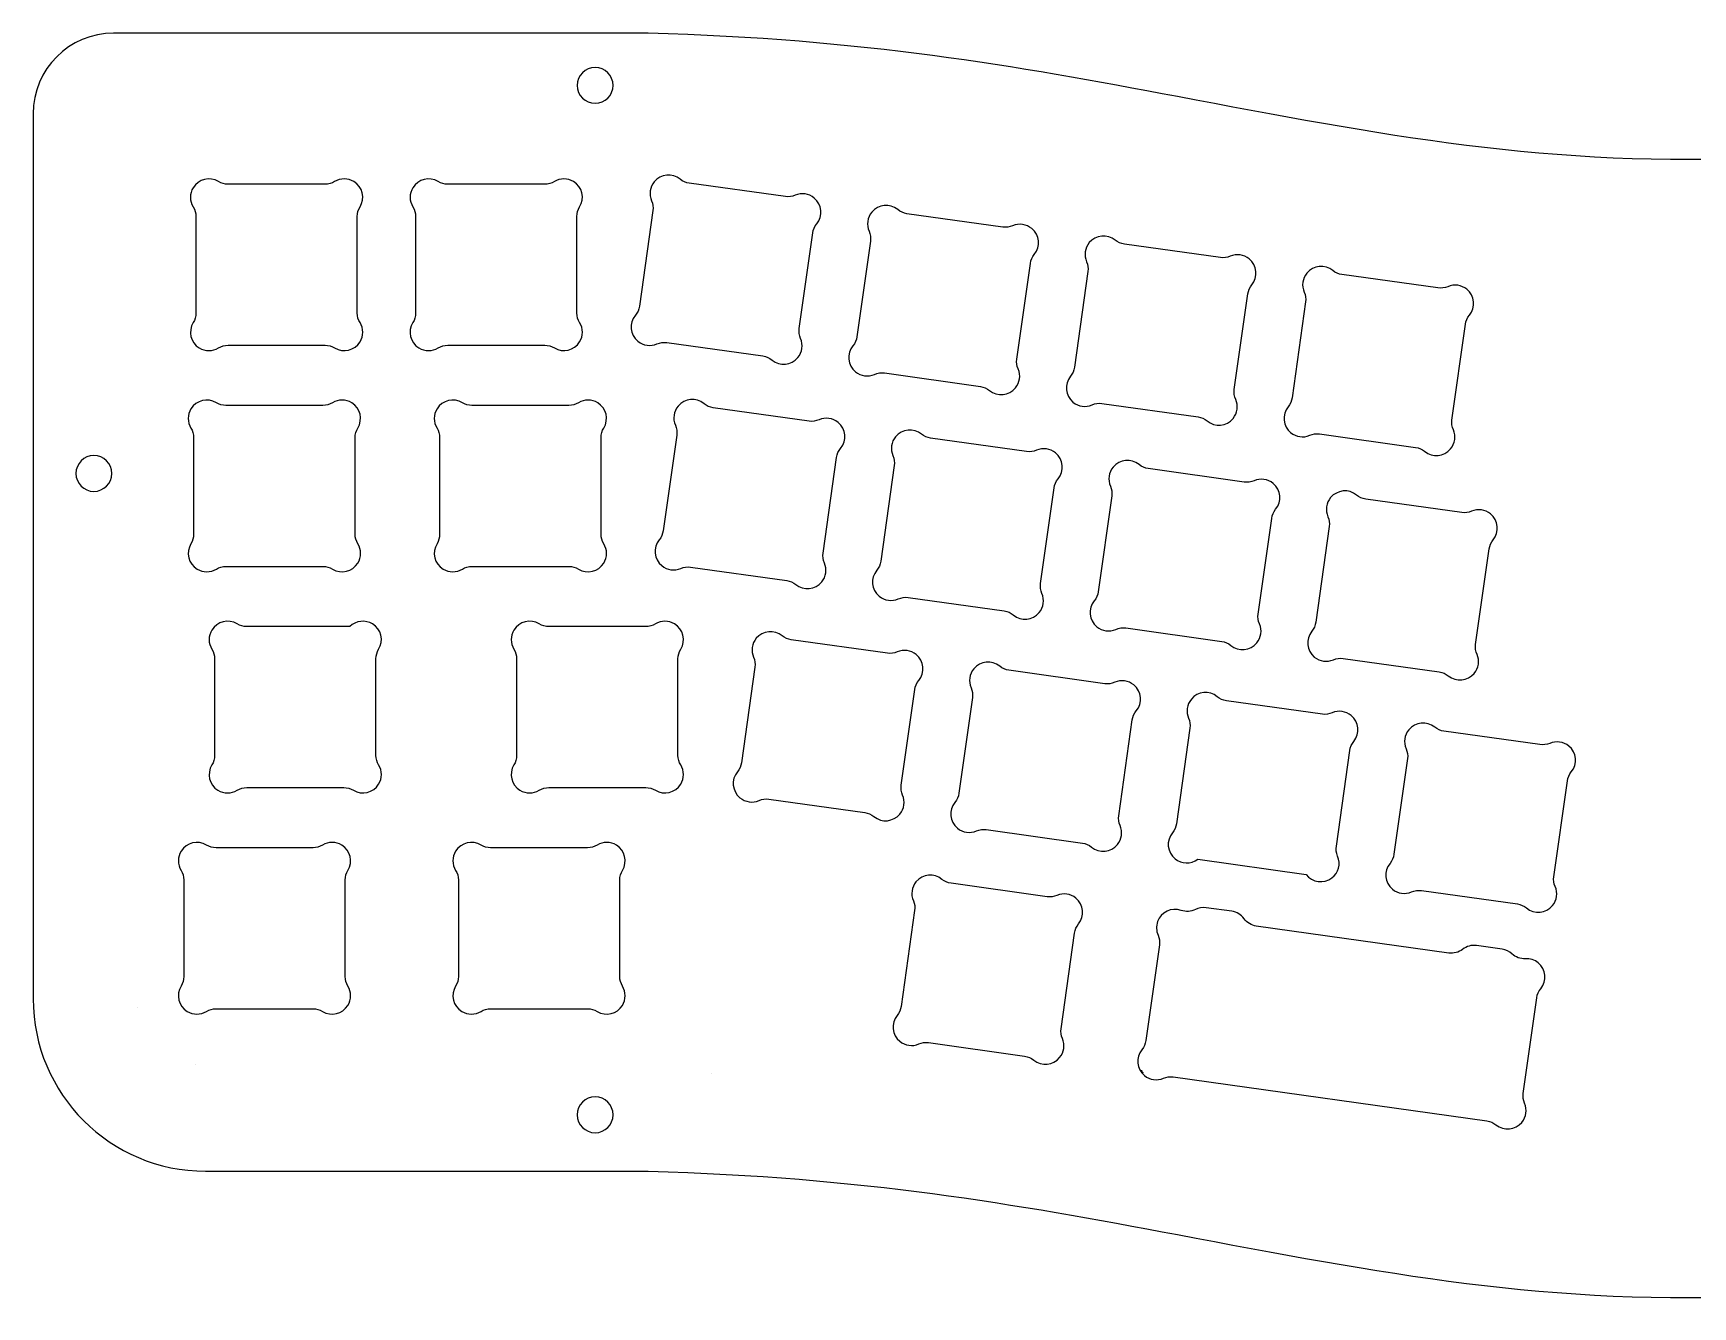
# Model space of a CAD drawing. Header units: millimetres. Extents: x 0 to 294, y -111 to 0.
# Drawn here: x 0 to 144.4, y -110.8 to 0 of the extents above; entities that cross this region are included whole.
import ezdxf

# ---------------------------------------------------------------- set-up
doc = ezdxf.new("R2010")
doc.units = ezdxf.units.MM
doc.header["$MEASUREMENT"] = 0
doc.layers.add('plate 294.5', color=7, linetype='Continuous')

# ---------------------------------------------------------------- blocks, each defined once
blk = doc.blocks.new('block 12')
at = {"layer": 'plate 294.5', "color": 177, "lineweight": 25, "true_color": 0x302683}
blk.add_open_spline([(82.94, -69.28), (82.65, -69.24), (82.36, -69.28), (82.09, -69.4), (81.53, -69.64), (80.89, -69.55), (80.43, -69.16), (79.74, -68.6), (79.64, -67.59), (80.21, -66.91), (80.39, -66.69), (80.52, -66.41), (80.56, -66.12), (80.56, -66.12), (81.73, -57.8), (81.73, -57.8), (81.77, -57.51), (81.73, -57.21), (81.61, -56.94), (81.37, -56.39), (81.46, -55.75), (81.85, -55.29), (82.41, -54.61), (83.42, -54.51), (84.11, -55.07), (84.33, -55.26), (84.61, -55.38), (84.9, -55.42), (84.9, -55.42), (93.25, -56.59), (93.25, -56.59), (93.55, -56.63), (93.84, -56.59), (94.11, -56.47), (94.66, -56.23), (95.3, -56.32), (95.77, -56.7), (96.45, -57.27), (96.55, -58.27), (95.99, -58.96), (95.8, -59.18), (95.68, -59.45), (95.64, -59.74), (95.64, -59.74), (94.47, -68.07), (94.47, -68.07), (94.43, -68.36), (94.47, -68.66), (94.58, -68.93), (94.82, -69.48), (94.73, -70.12), (94.35, -70.58), (93.79, -71.26), (92.78, -71.36), (92.09, -70.8), (91.86, -70.61), (91.59, -70.49), (91.3, -70.45), (91.3, -70.45), (82.94, -69.28), (82.94, -69.28)], degree=3, knots=[0, 0, 0, 0, 1, 1, 1, 2, 2, 2, 3, 3, 3, 4, 4, 4, 5, 5, 5, 6, 6, 6, 7, 7, 7, 8, 8, 8, 9, 9, 9, 10, 10, 10, 11, 11, 11, 12, 12, 12, 13, 13, 13, 14, 14, 14, 15, 15, 15, 16, 16, 16, 17, 17, 17, 18, 18, 18, 19, 19, 19, 20, 20, 20, 20], dxfattribs=at)
blk = doc.blocks.new('block 14')
at = {"layer": 'plate 294.5', "color": 177, "lineweight": 25, "true_color": 0x302683}
blk.add_open_spline([(38.18, -32.38), (38.18, -32.38), (46.62, -32.38), (46.62, -32.38), (46.91, -32.38), (47.2, -32.3), (47.45, -32.15), (47.96, -31.84), (48.61, -31.84), (49.12, -32.15), (49.88, -32.61), (50.12, -33.6), (49.65, -34.35), (49.5, -34.6), (49.42, -34.89), (49.42, -35.18), (49.42, -35.18), (49.42, -43.59), (49.42, -43.59), (49.42, -43.88), (49.5, -44.17), (49.65, -44.42), (49.97, -44.93), (49.97, -45.58), (49.65, -46.09), (49.19, -46.84), (48.2, -47.08), (47.45, -46.62), (47.2, -46.47), (46.91, -46.38), (46.62, -46.38), (46.62, -46.38), (38.18, -46.38), (38.18, -46.38), (37.88, -46.38), (37.6, -46.47), (37.35, -46.62), (36.83, -46.93), (36.19, -46.93), (35.67, -46.62), (34.91, -46.16), (34.68, -45.17), (35.14, -44.42), (35.29, -44.17), (35.37, -43.88), (35.37, -43.59), (35.37, -43.59), (35.37, -35.18), (35.37, -35.18), (35.37, -34.89), (35.29, -34.6), (35.14, -34.35), (34.82, -33.84), (34.82, -33.19), (35.14, -32.68), (35.6, -31.93), (36.59, -31.69), (37.35, -32.15), (37.6, -32.3), (37.88, -32.38), (38.18, -32.38)], degree=3, knots=[0, 0, 0, 0, 1, 1, 1, 2, 2, 2, 3, 3, 3, 4, 4, 4, 5, 5, 5, 6, 6, 6, 7, 7, 7, 8, 8, 8, 9, 9, 9, 10, 10, 10, 11, 11, 11, 12, 12, 12, 13, 13, 13, 14, 14, 14, 15, 15, 15, 16, 16, 16, 17, 17, 17, 18, 18, 18, 19, 19, 19, 20, 20, 20, 20], dxfattribs=at)
blk = doc.blocks.new('block 15')
at = {"layer": 'plate 294.5', "color": 177, "lineweight": 25, "true_color": 0x302683}
blk.add_open_spline([(13.11, -82.07), (13.11, -82.07), (13.11, -73.66), (13.11, -73.66), (13.11, -73.37), (13.02, -73.08), (12.87, -72.83), (12.56, -72.32), (12.56, -71.67), (12.87, -71.16), (13.33, -70.41), (14.32, -70.17), (15.08, -70.63), (15.33, -70.78), (15.62, -70.86), (15.91, -70.86), (15.91, -70.86), (24.35, -70.86), (24.35, -70.86), (24.64, -70.86), (24.93, -70.78), (25.18, -70.63), (25.69, -70.32), (26.34, -70.32), (26.86, -70.63), (27.61, -71.09), (27.85, -72.08), (27.39, -72.83), (27.23, -73.08), (27.15, -73.37), (27.15, -73.66), (27.15, -73.66), (27.15, -82.07), (27.15, -82.07), (27.15, -82.36), (27.23, -82.65), (27.39, -82.9), (27.7, -83.41), (27.7, -84.06), (27.39, -84.57), (26.92, -85.32), (25.93, -85.56), (25.18, -85.1), (24.93, -84.94), (24.64, -84.86), (24.35, -84.86), (24.35, -84.86), (15.91, -84.86), (15.91, -84.86), (15.62, -84.86), (15.33, -84.94), (15.08, -85.1), (14.56, -85.41), (13.92, -85.41), (13.4, -85.1), (12.65, -84.64), (12.41, -83.65), (12.87, -82.9), (13.02, -82.65), (13.11, -82.36), (13.11, -82.07)], degree=3, knots=[0, 0, 0, 0, 1, 1, 1, 2, 2, 2, 3, 3, 3, 4, 4, 4, 5, 5, 5, 6, 6, 6, 7, 7, 7, 8, 8, 8, 9, 9, 9, 10, 10, 10, 11, 11, 11, 12, 12, 12, 13, 13, 13, 14, 14, 14, 15, 15, 15, 16, 16, 16, 17, 17, 17, 18, 18, 18, 19, 19, 19, 20, 20, 20, 20], dxfattribs=at)
blk = doc.blocks.new('block 16')
at = {"layer": 'plate 294.5', "color": 177, "lineweight": 25, "true_color": 0x302683}
blk.add_open_spline([(61.63, -63.47), (61.63, -63.47), (62.8, -55.15), (62.8, -55.15), (62.84, -54.86), (62.8, -54.56), (62.69, -54.29), (62.45, -53.74), (62.54, -53.1), (62.92, -52.64), (63.48, -51.96), (64.5, -51.86), (65.18, -52.42), (65.41, -52.61), (65.68, -52.73), (65.97, -52.77), (65.97, -52.77), (74.33, -53.94), (74.33, -53.94), (74.62, -53.98), (74.91, -53.94), (75.18, -53.82), (75.74, -53.58), (76.38, -53.67), (76.84, -54.05), (77.53, -54.62), (77.63, -55.62), (77.06, -56.31), (76.87, -56.53), (76.75, -56.81), (76.71, -57.09), (76.71, -57.09), (75.54, -65.42), (75.54, -65.42), (75.5, -65.71), (75.54, -66.01), (75.65, -66.28), (75.89, -66.83), (75.8, -67.46), (75.42, -67.93), (74.86, -68.61), (73.85, -68.71), (73.16, -68.15), (72.93, -67.96), (72.66, -67.84), (72.37, -67.8), (72.37, -67.8), (64.02, -66.63), (64.02, -66.63), (63.72, -66.59), (63.43, -66.63), (63.16, -66.75), (62.61, -66.99), (61.97, -66.9), (61.5, -66.51), (60.82, -65.95), (60.72, -64.94), (61.28, -64.26), (61.47, -64.04), (61.59, -63.76), (61.63, -63.47)], degree=3, knots=[0, 0, 0, 0, 1, 1, 1, 2, 2, 2, 3, 3, 3, 4, 4, 4, 5, 5, 5, 6, 6, 6, 7, 7, 7, 8, 8, 8, 9, 9, 9, 10, 10, 10, 11, 11, 11, 12, 12, 12, 13, 13, 13, 14, 14, 14, 15, 15, 15, 16, 16, 16, 17, 17, 17, 18, 18, 18, 19, 19, 19, 20, 20, 20, 20], dxfattribs=at)
blk = doc.blocks.new('block 17')
at = {"layer": 'plate 294.5', "color": 177, "lineweight": 25, "true_color": 0x302683}
blk.add_open_spline([(70.26, -36.12), (70.07, -36.34), (69.95, -36.61), (69.91, -36.9), (69.91, -36.9), (68.74, -45.23), (68.74, -45.23), (68.69, -45.52), (68.73, -45.82), (68.85, -46.09), (69.09, -46.64), (69, -47.28), (68.62, -47.74), (68.05, -48.42), (67.04, -48.52), (66.36, -47.96), (66.13, -47.77), (65.86, -47.65), (65.57, -47.61), (65.57, -47.61), (57.21, -46.44), (57.21, -46.44), (56.92, -46.4), (56.62, -46.44), (56.36, -46.56), (55.8, -46.8), (55.16, -46.71), (54.7, -46.32), (54.01, -45.76), (53.91, -44.75), (54.48, -44.07), (54.66, -43.85), (54.78, -43.57), (54.82, -43.28), (54.82, -43.28), (56, -34.96), (56, -34.96), (56.04, -34.67), (56, -34.37), (55.88, -34.1), (55.64, -33.55), (55.73, -32.91), (56.12, -32.45), (56.68, -31.77), (57.69, -31.67), (58.38, -32.23), (58.6, -32.42), (58.88, -32.54), (59.17, -32.58), (59.17, -32.58), (67.52, -33.75), (67.52, -33.75), (67.81, -33.79), (68.11, -33.75), (68.38, -33.63), (68.93, -33.39), (69.57, -33.48), (70.04, -33.86), (70.72, -34.42), (70.82, -35.43), (70.26, -36.12)], degree=3, knots=[0, 0, 0, 0, 1, 1, 1, 2, 2, 2, 3, 3, 3, 4, 4, 4, 5, 5, 5, 6, 6, 6, 7, 7, 7, 8, 8, 8, 9, 9, 9, 10, 10, 10, 11, 11, 11, 12, 12, 12, 13, 13, 13, 14, 14, 14, 15, 15, 15, 16, 16, 16, 17, 17, 17, 18, 18, 18, 19, 19, 19, 20, 20, 20, 20], dxfattribs=at)
blk = doc.blocks.new('block 19')
at = {"layer": 'plate 294.5', "color": 177, "lineweight": 25, "true_color": 0x302683}
blk.add_open_spline([(25.21, -32.38), (25.5, -32.38), (25.79, -32.3), (26.04, -32.15), (26.56, -31.84), (27.2, -31.84), (27.72, -32.15), (28.47, -32.61), (28.71, -33.6), (28.25, -34.35), (28.1, -34.6), (28.01, -34.89), (28.01, -35.18), (28.01, -35.18), (28.01, -43.59), (28.01, -43.59), (28.01, -43.88), (28.1, -44.17), (28.25, -44.42), (28.56, -44.93), (28.56, -45.58), (28.25, -46.09), (27.79, -46.84), (26.8, -47.08), (26.04, -46.62), (25.79, -46.47), (25.5, -46.38), (25.21, -46.38), (25.21, -46.38), (16.77, -46.38), (16.77, -46.38), (16.48, -46.38), (16.19, -46.47), (15.94, -46.62), (15.42, -46.93), (14.78, -46.93), (14.26, -46.62), (13.51, -46.16), (13.27, -45.17), (13.73, -44.42), (13.88, -44.17), (13.96, -43.88), (13.96, -43.59), (13.96, -43.59), (13.96, -35.18), (13.96, -35.18), (13.96, -34.89), (13.88, -34.6), (13.73, -34.35), (13.42, -33.84), (13.42, -33.19), (13.73, -32.68), (14.19, -31.93), (15.18, -31.69), (15.94, -32.15), (16.19, -32.3), (16.48, -32.38), (16.77, -32.38), (16.77, -32.38), (25.21, -32.38), (25.21, -32.38)], degree=3, knots=[0, 0, 0, 0, 1, 1, 1, 2, 2, 2, 3, 3, 3, 4, 4, 4, 5, 5, 5, 6, 6, 6, 7, 7, 7, 8, 8, 8, 9, 9, 9, 10, 10, 10, 11, 11, 11, 12, 12, 12, 13, 13, 13, 14, 14, 14, 15, 15, 15, 16, 16, 16, 17, 17, 17, 18, 18, 18, 19, 19, 19, 20, 20, 20, 20], dxfattribs=at)
blk = doc.blocks.new('block 22')
at = {"layer": 'plate 294.5', "color": 177, "lineweight": 25, "true_color": 0x302683}
blk.add_open_spline([(106.59, -50.54), (106.55, -50.82), (106.59, -51.12), (106.71, -51.39), (106.95, -51.94), (106.86, -52.58), (106.47, -53.04), (105.91, -53.72), (104.9, -53.82), (104.21, -53.26), (103.99, -53.07), (103.71, -52.95), (103.42, -52.91), (103.42, -52.91), (95.07, -51.74), (95.07, -51.74), (94.78, -51.7), (94.48, -51.74), (94.21, -51.86), (93.66, -52.1), (93.02, -52.01), (92.55, -51.63), (91.87, -51.06), (91.77, -50.06), (92.33, -49.37), (92.52, -49.15), (92.64, -48.88), (92.68, -48.59), (92.68, -48.59), (93.86, -40.26), (93.86, -40.26), (93.9, -39.97), (93.86, -39.67), (93.74, -39.4), (93.5, -38.85), (93.59, -38.21), (93.97, -37.75), (94.54, -37.07), (95.55, -36.97), (96.23, -37.53), (96.46, -37.72), (96.73, -37.84), (97.02, -37.88), (97.02, -37.88), (105.38, -39.05), (105.38, -39.05), (105.67, -39.09), (105.97, -39.05), (106.24, -38.93), (106.79, -38.69), (107.43, -38.78), (107.9, -39.17), (108.58, -39.73), (108.68, -40.74), (108.11, -41.42), (107.93, -41.64), (107.81, -41.92), (107.77, -42.21), (107.77, -42.21), (106.59, -50.54), (106.59, -50.54)], degree=3, knots=[0, 0, 0, 0, 1, 1, 1, 2, 2, 2, 3, 3, 3, 4, 4, 4, 5, 5, 5, 6, 6, 6, 7, 7, 7, 8, 8, 8, 9, 9, 9, 10, 10, 10, 11, 11, 11, 12, 12, 12, 13, 13, 13, 14, 14, 14, 15, 15, 15, 16, 16, 16, 17, 17, 17, 18, 18, 18, 19, 19, 19, 20, 20, 20, 20], dxfattribs=at)
blk = doc.blocks.new('block 23')
at = {"layer": 'plate 294.5', "color": 177, "lineweight": 25, "true_color": 0x302683}
blk.add_open_spline([(74.81, -36.75), (74.57, -36.2), (74.66, -35.56), (75.04, -35.1), (75.61, -34.42), (76.62, -34.32), (77.3, -34.88), (77.53, -35.07), (77.8, -35.19), (78.09, -35.23), (78.09, -35.23), (86.45, -36.4), (86.45, -36.4), (86.74, -36.44), (87.04, -36.4), (87.31, -36.28), (87.86, -36.04), (88.5, -36.13), (88.97, -36.51), (89.65, -37.08), (89.75, -38.08), (89.19, -38.77), (89, -38.99), (88.88, -39.27), (88.84, -39.56), (88.84, -39.56), (87.66, -47.88), (87.66, -47.88), (87.62, -48.17), (87.66, -48.47), (87.78, -48.74), (88.02, -49.29), (87.93, -49.93), (87.55, -50.39), (86.98, -51.07), (85.97, -51.17), (85.29, -50.61), (85.06, -50.42), (84.79, -50.3), (84.5, -50.26), (84.5, -50.26), (76.14, -49.09), (76.14, -49.09), (75.85, -49.05), (75.55, -49.09), (75.28, -49.21), (74.73, -49.45), (74.09, -49.36), (73.62, -48.98), (72.94, -48.41), (72.84, -47.41), (73.41, -46.72), (73.59, -46.5), (73.71, -46.22), (73.75, -45.94), (73.75, -45.94), (74.93, -37.61), (74.93, -37.61), (74.97, -37.32), (74.93, -37.02), (74.81, -36.75)], degree=3, knots=[0, 0, 0, 0, 1, 1, 1, 2, 2, 2, 3, 3, 3, 4, 4, 4, 5, 5, 5, 6, 6, 6, 7, 7, 7, 8, 8, 8, 9, 9, 9, 10, 10, 10, 11, 11, 11, 12, 12, 12, 13, 13, 13, 14, 14, 14, 15, 15, 15, 16, 16, 16, 17, 17, 17, 18, 18, 18, 19, 19, 19, 20, 20, 20, 20], dxfattribs=at)
blk = doc.blocks.new('block 25')
at = {"layer": 'plate 294.5', "color": 177, "lineweight": 25, "true_color": 0x302683}
blk.add_open_spline([(112.18, -59.24), (112.47, -59.28), (112.77, -59.24), (113.04, -59.12), (113.59, -58.89), (114.23, -58.97), (114.7, -59.36), (115.38, -59.92), (115.48, -60.93), (114.92, -61.61), (114.73, -61.83), (114.61, -62.11), (114.57, -62.4), (114.57, -62.4), (113.4, -70.72), (113.4, -70.72), (113.35, -71.01), (113.39, -71.31), (113.51, -71.58), (113.81, -72.26), (113.6, -73.05), (113.01, -73.49), (112.3, -74.02), (111.29, -73.88), (110.76, -73.18), (110.76, -73.18), (101.34, -71.86), (101.34, -71.86), (100.75, -72.3), (99.93, -72.29), (99.36, -71.82), (98.67, -71.25), (98.57, -70.25), (99.14, -69.56), (99.32, -69.34), (99.44, -69.07), (99.49, -68.78), (99.49, -68.78), (100.66, -60.45), (100.66, -60.45), (100.7, -60.16), (100.66, -59.86), (100.54, -59.6), (100.3, -59.04), (100.39, -58.41), (100.78, -57.94), (101.34, -57.26), (102.35, -57.16), (103.04, -57.72), (103.26, -57.91), (103.54, -58.03), (103.83, -58.07), (103.83, -58.07), (112.18, -59.24), (112.18, -59.24)], degree=3, knots=[0, 0, 0, 0, 1, 1, 1, 2, 2, 2, 3, 3, 3, 4, 4, 4, 5, 5, 5, 6, 6, 6, 7, 7, 7, 8, 8, 8, 9, 9, 9, 10, 10, 10, 11, 11, 11, 12, 12, 12, 13, 13, 13, 14, 14, 14, 15, 15, 15, 16, 16, 16, 17, 17, 17, 18, 18, 18, 18], dxfattribs=at)
blk = doc.blocks.new('block 26')
at = {"layer": 'plate 294.5', "color": 177, "lineweight": 25, "true_color": 0x302683}
blk.add_open_spline([(51.28, -82.9), (51.59, -83.41), (51.59, -84.06), (51.28, -84.57), (50.82, -85.32), (49.83, -85.56), (49.07, -85.1), (48.82, -84.94), (48.53, -84.86), (48.24, -84.86), (48.24, -84.86), (39.8, -84.86), (39.8, -84.86), (39.51, -84.86), (39.22, -84.94), (38.97, -85.1), (38.46, -85.41), (37.81, -85.41), (37.3, -85.1), (36.54, -84.64), (36.3, -83.65), (36.76, -82.9), (36.92, -82.65), (37, -82.36), (37, -82.07), (37, -82.07), (37, -73.66), (37, -73.66), (37, -73.37), (36.92, -73.08), (36.76, -72.83), (36.45, -72.32), (36.45, -71.67), (36.76, -71.16), (37.23, -70.41), (38.22, -70.17), (38.97, -70.63), (39.22, -70.78), (39.51, -70.86), (39.8, -70.86), (39.8, -70.86), (48.24, -70.86), (48.24, -70.86), (48.53, -70.86), (48.82, -70.78), (49.07, -70.63), (49.59, -70.32), (50.23, -70.32), (50.75, -70.63), (51.5, -71.09), (51.74, -72.08), (51.28, -72.83), (51.13, -73.08), (51.04, -73.37), (51.04, -73.66), (51.04, -73.66), (51.04, -82.07), (51.04, -82.07), (51.04, -82.36), (51.13, -82.65), (51.28, -82.9)], degree=3, knots=[0, 0, 0, 0, 1, 1, 1, 2, 2, 2, 3, 3, 3, 4, 4, 4, 5, 5, 5, 6, 6, 6, 7, 7, 7, 8, 8, 8, 9, 9, 9, 10, 10, 10, 11, 11, 11, 12, 12, 12, 13, 13, 13, 14, 14, 14, 15, 15, 15, 16, 16, 16, 17, 17, 17, 18, 18, 18, 19, 19, 19, 20, 20, 20, 20], dxfattribs=at)
blk = doc.blocks.new('block 27')
at = {"layer": 'plate 294.5', "color": 177, "lineweight": 25, "true_color": 0x302683}
blk.add_open_spline([(44.87, -51.62), (44.87, -51.62), (53.31, -51.62), (53.31, -51.62), (53.6, -51.62), (53.89, -51.54), (54.14, -51.39), (54.65, -51.08), (55.3, -51.08), (55.81, -51.39), (56.57, -51.85), (56.81, -52.84), (56.35, -53.59), (56.19, -53.84), (56.11, -54.13), (56.11, -54.42), (56.11, -54.42), (56.11, -62.83), (56.11, -62.83), (56.11, -63.12), (56.19, -63.41), (56.35, -63.66), (56.66, -64.17), (56.66, -64.82), (56.35, -65.33), (55.88, -66.08), (54.89, -66.32), (54.14, -65.86), (53.89, -65.71), (53.6, -65.63), (53.31, -65.63), (53.31, -65.63), (44.87, -65.63), (44.87, -65.63), (44.58, -65.63), (44.29, -65.71), (44.04, -65.86), (43.52, -66.17), (42.88, -66.17), (42.36, -65.86), (41.61, -65.4), (41.37, -64.41), (41.83, -63.66), (41.98, -63.41), (42.06, -63.12), (42.06, -62.83), (42.06, -62.83), (42.06, -54.42), (42.06, -54.42), (42.06, -54.13), (41.98, -53.84), (41.83, -53.59), (41.52, -53.08), (41.52, -52.43), (41.83, -51.92), (42.29, -51.17), (43.28, -50.93), (44.04, -51.39), (44.29, -51.54), (44.58, -51.62), (44.87, -51.62)], degree=3, knots=[0, 0, 0, 0, 1, 1, 1, 2, 2, 2, 3, 3, 3, 4, 4, 4, 5, 5, 5, 6, 6, 6, 7, 7, 7, 8, 8, 8, 9, 9, 9, 10, 10, 10, 11, 11, 11, 12, 12, 12, 13, 13, 13, 14, 14, 14, 15, 15, 15, 16, 16, 16, 17, 17, 17, 18, 18, 18, 19, 19, 19, 20, 20, 20, 20], dxfattribs=at)
blk = doc.blocks.new('block 28')
at = {"layer": 'plate 294.5', "color": 177, "lineweight": 25, "true_color": 0x302683}
blk.add_open_spline([(125.64, -54.04), (125.88, -54.59), (125.79, -55.23), (125.4, -55.69), (124.84, -56.37), (123.83, -56.47), (123.14, -55.91), (122.92, -55.72), (122.64, -55.6), (122.35, -55.56), (122.35, -55.56), (114, -54.39), (114, -54.39), (113.71, -54.35), (113.41, -54.39), (113.14, -54.51), (112.59, -54.75), (111.95, -54.66), (111.48, -54.28), (110.8, -53.72), (110.7, -52.71), (111.26, -52.03), (111.45, -51.8), (111.57, -51.53), (111.61, -51.24), (111.61, -51.24), (112.78, -42.91), (112.78, -42.91), (112.83, -42.62), (112.78, -42.32), (112.67, -42.06), (112.43, -41.5), (112.52, -40.87), (112.9, -40.4), (113.47, -39.72), (114.48, -39.62), (115.16, -40.18), (115.39, -40.37), (115.66, -40.49), (115.95, -40.53), (115.95, -40.53), (124.31, -41.7), (124.31, -41.7), (124.6, -41.74), (124.89, -41.7), (125.16, -41.58), (125.72, -41.35), (126.36, -41.44), (126.82, -41.82), (127.51, -42.38), (127.61, -43.39), (127.04, -44.07), (126.86, -44.3), (126.74, -44.57), (126.69, -44.86), (126.69, -44.86), (125.52, -53.18), (125.52, -53.18), (125.48, -53.47), (125.52, -53.77), (125.64, -54.04)], degree=3, knots=[0, 0, 0, 0, 1, 1, 1, 2, 2, 2, 3, 3, 3, 4, 4, 4, 5, 5, 5, 6, 6, 6, 7, 7, 7, 8, 8, 8, 9, 9, 9, 10, 10, 10, 11, 11, 11, 12, 12, 12, 13, 13, 13, 14, 14, 14, 15, 15, 15, 16, 16, 16, 17, 17, 17, 18, 18, 18, 19, 19, 19, 20, 20, 20, 20], dxfattribs=at)
blk = doc.blocks.new('block 29')
at = {"layer": 'plate 294.5', "color": 177, "lineweight": 25, "true_color": 0x302683}
blk.add_open_spline([(75.18, -85.45), (75.37, -85.22), (75.49, -84.95), (75.53, -84.66), (75.53, -84.66), (76.7, -76.33), (76.7, -76.33), (76.75, -76.04), (76.71, -75.75), (76.59, -75.48), (76.35, -74.93), (76.44, -74.29), (76.82, -73.82), (77.39, -73.14), (78.4, -73.04), (79.08, -73.61), (79.31, -73.79), (79.58, -73.91), (79.87, -73.95), (79.87, -73.95), (88.23, -75.12), (88.23, -75.12), (88.52, -75.16), (88.82, -75.12), (89.08, -75.01), (89.64, -74.77), (90.28, -74.86), (90.74, -75.24), (91.43, -75.8), (91.53, -76.81), (90.96, -77.49), (90.78, -77.72), (90.66, -77.99), (90.62, -78.28), (90.62, -78.28), (89.44, -86.61), (89.44, -86.61), (89.4, -86.9), (89.44, -87.19), (89.56, -87.46), (89.8, -88.01), (89.71, -88.65), (89.32, -89.11), (88.76, -89.8), (87.75, -89.89), (87.06, -89.33), (86.84, -89.15), (86.56, -89.03), (86.27, -88.99), (86.27, -88.99), (77.92, -87.81), (77.92, -87.81), (77.63, -87.77), (77.33, -87.81), (77.06, -87.93), (76.51, -88.17), (75.87, -88.08), (75.4, -87.7), (74.72, -87.14), (74.62, -86.13), (75.18, -85.45)], degree=3, knots=[0, 0, 0, 0, 1, 1, 1, 2, 2, 2, 3, 3, 3, 4, 4, 4, 5, 5, 5, 6, 6, 6, 7, 7, 7, 8, 8, 8, 9, 9, 9, 10, 10, 10, 11, 11, 11, 12, 12, 12, 13, 13, 13, 14, 14, 14, 15, 15, 15, 16, 16, 16, 17, 17, 17, 18, 18, 18, 19, 19, 19, 20, 20, 20, 20], dxfattribs=at)
blk = doc.blocks.new('block 30')
at = {"layer": 'plate 294.5', "color": 177, "lineweight": 25, "true_color": 0x302683}
blk.add_open_spline([(45.35, -27.38), (45.1, -27.23), (44.81, -27.14), (44.51, -27.14), (44.51, -27.14), (36.08, -27.14), (36.08, -27.14), (35.78, -27.14), (35.49, -27.23), (35.24, -27.38), (34.73, -27.69), (34.08, -27.69), (33.57, -27.38), (32.81, -26.92), (32.57, -25.93), (33.04, -25.18), (33.19, -24.93), (33.27, -24.64), (33.27, -24.35), (33.27, -24.35), (33.27, -15.94), (33.27, -15.94), (33.27, -15.65), (33.19, -15.36), (33.04, -15.11), (32.72, -14.6), (32.72, -13.95), (33.04, -13.44), (33.5, -12.69), (34.49, -12.45), (35.24, -12.91), (35.49, -13.06), (35.78, -13.14), (36.08, -13.14), (36.08, -13.14), (44.51, -13.14), (44.51, -13.14), (44.81, -13.14), (45.1, -13.06), (45.35, -12.91), (45.86, -12.6), (46.51, -12.6), (47.02, -12.91), (47.78, -13.37), (48.02, -14.36), (47.55, -15.11), (47.4, -15.36), (47.32, -15.65), (47.32, -15.94), (47.32, -15.94), (47.32, -24.35), (47.32, -24.35), (47.32, -24.64), (47.4, -24.93), (47.55, -25.18), (47.87, -25.69), (47.87, -26.34), (47.55, -26.85), (47.09, -27.6), (46.1, -27.84), (45.35, -27.38)], degree=3, knots=[0, 0, 0, 0, 1, 1, 1, 2, 2, 2, 3, 3, 3, 4, 4, 4, 5, 5, 5, 6, 6, 6, 7, 7, 7, 8, 8, 8, 9, 9, 9, 10, 10, 10, 11, 11, 11, 12, 12, 12, 13, 13, 13, 14, 14, 14, 15, 15, 15, 16, 16, 16, 17, 17, 17, 18, 18, 18, 19, 19, 19, 20, 20, 20, 20], dxfattribs=at)
blk = doc.blocks.new('block 31')
at = {"layer": 'plate 294.5', "color": 177, "lineweight": 25, "true_color": 0x302683}
blk.add_open_spline([(63.5, -28.08), (63.5, -28.08), (55.14, -26.91), (55.14, -26.91), (54.85, -26.87), (54.55, -26.91), (54.28, -27.03), (53.73, -27.27), (53.09, -27.18), (52.62, -26.8), (51.94, -26.24), (51.84, -25.23), (52.4, -24.54), (52.59, -24.32), (52.71, -24.05), (52.75, -23.76), (52.75, -23.76), (53.93, -15.43), (53.93, -15.43), (53.97, -15.14), (53.93, -14.84), (53.81, -14.58), (53.57, -14.02), (53.66, -13.39), (54.04, -12.92), (54.61, -12.24), (55.62, -12.14), (56.3, -12.7), (56.53, -12.89), (56.8, -13.01), (57.09, -13.05), (57.09, -13.05), (65.45, -14.22), (65.45, -14.22), (65.74, -14.26), (66.04, -14.22), (66.31, -14.1), (66.86, -13.86), (67.5, -13.95), (67.97, -14.34), (68.65, -14.9), (68.75, -15.91), (68.18, -16.59), (68, -16.81), (67.88, -17.09), (67.84, -17.38), (67.84, -17.38), (66.66, -25.7), (66.66, -25.7), (66.62, -25.99), (66.66, -26.29), (66.78, -26.56), (67.02, -27.11), (66.93, -27.75), (66.55, -28.21), (65.98, -28.89), (64.97, -28.99), (64.29, -28.43), (64.06, -28.24), (63.79, -28.12), (63.5, -28.08)], degree=3, knots=[0, 0, 0, 0, 1, 1, 1, 2, 2, 2, 3, 3, 3, 4, 4, 4, 5, 5, 5, 6, 6, 6, 7, 7, 7, 8, 8, 8, 9, 9, 9, 10, 10, 10, 11, 11, 11, 12, 12, 12, 13, 13, 13, 14, 14, 14, 15, 15, 15, 16, 16, 16, 17, 17, 17, 18, 18, 18, 19, 19, 19, 20, 20, 20, 20], dxfattribs=at)
blk = doc.blocks.new('block 32')
at = {"layer": 'plate 294.5', "color": 177, "lineweight": 25, "true_color": 0x302683}
blk.add_open_spline([(123.58, -34.5), (123.82, -35.05), (123.73, -35.69), (123.34, -36.15), (122.78, -36.84), (121.77, -36.94), (121.08, -36.37), (120.86, -36.19), (120.58, -36.07), (120.29, -36.03), (120.29, -36.03), (111.94, -34.86), (111.94, -34.86), (111.65, -34.82), (111.35, -34.86), (111.08, -34.98), (110.53, -35.22), (109.89, -35.13), (109.42, -34.75), (108.74, -34.19), (108.64, -33.18), (109.2, -32.5), (109.39, -32.27), (109.51, -32), (109.55, -31.71), (109.55, -31.71), (110.72, -23.38), (110.72, -23.38), (110.76, -23.09), (110.72, -22.79), (110.6, -22.53), (110.36, -21.98), (110.45, -21.34), (110.83, -20.87), (111.39, -20.19), (112.41, -20.09), (113.09, -20.65), (113.32, -20.84), (113.59, -20.96), (113.88, -21), (113.88, -21), (122.24, -22.16), (122.24, -22.16), (122.53, -22.2), (122.83, -22.16), (123.09, -22.05), (123.65, -21.81), (124.29, -21.9), (124.75, -22.28), (125.44, -22.84), (125.54, -23.85), (124.98, -24.53), (124.79, -24.76), (124.67, -25.03), (124.63, -25.32), (124.63, -25.32), (123.46, -33.65), (123.46, -33.65), (123.42, -33.94), (123.46, -34.23), (123.58, -34.5)], degree=3, knots=[0, 0, 0, 0, 1, 1, 1, 2, 2, 2, 3, 3, 3, 4, 4, 4, 5, 5, 5, 6, 6, 6, 7, 7, 7, 8, 8, 8, 9, 9, 9, 10, 10, 10, 11, 11, 11, 12, 12, 12, 13, 13, 13, 14, 14, 14, 15, 15, 15, 16, 16, 16, 17, 17, 17, 18, 18, 18, 19, 19, 19, 20, 20, 20, 20], dxfattribs=at)
blk = doc.blocks.new('block 33')
at = {"layer": 'plate 294.5', "color": 177, "lineweight": 25, "true_color": 0x302683}
blk.add_open_spline([(129.95, -76.1), (129.72, -75.92), (129.45, -75.8), (129.16, -75.75), (129.16, -75.75), (120.8, -74.58), (120.8, -74.58), (120.51, -74.54), (120.21, -74.58), (119.94, -74.7), (119.39, -74.94), (118.75, -74.85), (118.28, -74.47), (117.6, -73.91), (117.5, -72.9), (118.07, -72.22), (118.25, -71.99), (118.37, -71.72), (118.41, -71.43), (118.41, -71.43), (119.59, -63.1), (119.59, -63.1), (119.63, -62.81), (119.59, -62.51), (119.47, -62.25), (119.23, -61.69), (119.32, -61.06), (119.7, -60.59), (120.27, -59.91), (121.28, -59.81), (121.96, -60.37), (122.19, -60.56), (122.46, -60.68), (122.76, -60.72), (122.76, -60.72), (131.11, -61.89), (131.11, -61.89), (131.4, -61.93), (131.7, -61.89), (131.97, -61.78), (132.52, -61.54), (133.16, -61.63), (133.63, -62.01), (134.31, -62.57), (134.41, -63.58), (133.84, -64.26), (133.66, -64.49), (133.54, -64.76), (133.5, -65.05), (133.5, -65.05), (132.32, -73.38), (132.32, -73.38), (132.28, -73.67), (132.32, -73.96), (132.44, -74.23), (132.68, -74.78), (132.59, -75.42), (132.21, -75.88), (131.64, -76.57), (130.63, -76.66), (129.95, -76.1)], degree=3, knots=[0, 0, 0, 0, 1, 1, 1, 2, 2, 2, 3, 3, 3, 4, 4, 4, 5, 5, 5, 6, 6, 6, 7, 7, 7, 8, 8, 8, 9, 9, 9, 10, 10, 10, 11, 11, 11, 12, 12, 12, 13, 13, 13, 14, 14, 14, 15, 15, 15, 16, 16, 16, 17, 17, 17, 18, 18, 18, 19, 19, 19, 20, 20, 20, 20], dxfattribs=at)
blk = doc.blocks.new('block 34')
at = {"layer": 'plate 294.5', "color": 177, "lineweight": 25, "true_color": 0x302683}
blk.add_open_spline([(16.13, -27.38), (15.62, -27.69), (14.97, -27.69), (14.45, -27.38), (13.7, -26.92), (13.46, -25.93), (13.92, -25.18), (14.08, -24.93), (14.16, -24.64), (14.16, -24.35), (14.16, -24.35), (14.16, -15.94), (14.16, -15.94), (14.16, -15.65), (14.08, -15.36), (13.92, -15.11), (13.61, -14.6), (13.61, -13.95), (13.92, -13.44), (14.39, -12.69), (15.37, -12.45), (16.13, -12.91), (16.38, -13.06), (16.67, -13.14), (16.96, -13.14), (16.96, -13.14), (25.4, -13.14), (25.4, -13.14), (25.69, -13.14), (25.98, -13.06), (26.23, -12.91), (26.75, -12.6), (27.39, -12.6), (27.91, -12.91), (28.66, -13.37), (28.9, -14.36), (28.44, -15.11), (28.29, -15.36), (28.2, -15.65), (28.2, -15.94), (28.2, -15.94), (28.2, -24.35), (28.2, -24.35), (28.2, -24.64), (28.29, -24.93), (28.44, -25.18), (28.75, -25.69), (28.75, -26.34), (28.44, -26.85), (27.98, -27.6), (26.99, -27.84), (26.23, -27.38), (25.98, -27.23), (25.69, -27.14), (25.4, -27.14), (25.4, -27.14), (16.96, -27.14), (16.96, -27.14), (16.67, -27.14), (16.38, -27.23), (16.13, -27.38)], degree=3, knots=[0, 0, 0, 0, 1, 1, 1, 2, 2, 2, 3, 3, 3, 4, 4, 4, 5, 5, 5, 6, 6, 6, 7, 7, 7, 8, 8, 8, 9, 9, 9, 10, 10, 10, 11, 11, 11, 12, 12, 12, 13, 13, 13, 14, 14, 14, 15, 15, 15, 16, 16, 16, 17, 17, 17, 18, 18, 18, 19, 19, 19, 20, 20, 20, 20], dxfattribs=at)
blk = doc.blocks.new('block 35')
at = {"layer": 'plate 294.5', "color": 177, "lineweight": 25, "true_color": 0x302683}
blk.add_open_spline([(126.5, -94.62), (126.5, -94.62), (99.21, -90.8), (99.21, -90.8), (98.92, -90.76), (98.62, -90.8), (98.36, -90.91), (97.8, -91.15), (97.16, -91.06), (96.7, -90.68), (96.01, -90.12), (95.91, -89.11), (96.48, -88.43), (96.66, -88.2), (96.78, -87.93), (96.82, -87.64), (96.82, -87.64), (98, -79.31), (98, -79.31), (98.04, -79.02), (98, -78.73), (97.88, -78.46), (97.72, -78.09), (97.71, -77.67), (97.84, -77.29), (98.14, -76.46), (99.05, -76.02), (99.89, -76.31), (100.3, -76.46), (100.75, -76.43), (101.13, -76.23), (101.42, -76.09), (101.75, -76.04), (102.07, -76.08), (102.07, -76.08), (104.3, -76.39), (104.3, -76.39), (104.73, -76.45), (105.11, -76.68), (105.37, -77.03), (105.62, -77.38), (106.01, -77.61), (106.43, -77.67), (106.43, -77.67), (123.18, -80.02), (123.18, -80.02), (123.61, -80.08), (124.04, -79.96), (124.38, -79.7), (124.73, -79.43), (125.16, -79.31), (125.59, -79.37), (125.59, -79.37), (127.82, -79.69), (127.82, -79.69), (128.14, -79.73), (128.44, -79.87), (128.68, -80.09), (129, -80.39), (129.42, -80.54), (129.85, -80.51), (130.26, -80.49), (130.65, -80.62), (130.97, -80.87), (131.65, -81.43), (131.75, -82.44), (131.19, -83.12), (131, -83.35), (130.88, -83.62), (130.84, -83.91), (130.84, -83.91), (129.66, -92.24), (129.66, -92.24), (129.62, -92.53), (129.66, -92.82), (129.78, -93.09), (130.02, -93.64), (129.93, -94.28), (129.55, -94.75), (128.98, -95.43), (127.97, -95.53), (127.29, -94.97), (127.06, -94.78), (126.79, -94.66), (126.5, -94.62)], degree=3, knots=[0, 0, 0, 0, 1, 1, 1, 2, 2, 2, 3, 3, 3, 4, 4, 4, 5, 5, 5, 6, 6, 6, 7, 7, 7, 8, 8, 8, 9, 9, 9, 10, 10, 10, 11, 11, 11, 12, 12, 12, 13, 13, 13, 14, 14, 14, 15, 15, 15, 16, 16, 16, 17, 17, 17, 18, 18, 18, 19, 19, 19, 20, 20, 20, 21, 21, 21, 22, 22, 22, 23, 23, 23, 24, 24, 24, 25, 25, 25, 26, 26, 26, 27, 27, 27, 28, 28, 28, 28], dxfattribs=at)
blk = doc.blocks.new('block 36')
at = {"layer": 'plate 294.5', "color": 177, "lineweight": 25, "true_color": 0x302683}
blk.add_open_spline([(71.68, -26.41), (71.68, -26.41), (72.86, -18.08), (72.86, -18.08), (72.9, -17.79), (72.86, -17.49), (72.74, -17.23), (72.5, -16.68), (72.59, -16.04), (72.97, -15.57), (73.54, -14.89), (74.55, -14.79), (75.23, -15.35), (75.46, -15.54), (75.73, -15.66), (76.02, -15.7), (76.02, -15.7), (84.38, -16.87), (84.38, -16.87), (84.67, -16.91), (84.96, -16.87), (85.23, -16.75), (85.79, -16.52), (86.43, -16.61), (86.89, -16.99), (87.58, -17.55), (87.68, -18.56), (87.11, -19.24), (86.93, -19.46), (86.81, -19.74), (86.77, -20.03), (86.77, -20.03), (85.59, -28.36), (85.59, -28.36), (85.55, -28.65), (85.59, -28.94), (85.71, -29.21), (85.95, -29.76), (85.86, -30.4), (85.48, -30.86), (84.91, -31.55), (83.9, -31.64), (83.22, -31.08), (82.99, -30.9), (82.72, -30.78), (82.43, -30.73), (82.43, -30.73), (74.07, -29.56), (74.07, -29.56), (73.78, -29.52), (73.48, -29.56), (73.21, -29.68), (72.66, -29.92), (72.02, -29.83), (71.55, -29.45), (70.87, -28.89), (70.77, -27.88), (71.33, -27.19), (71.52, -26.97), (71.64, -26.7), (71.68, -26.41)], degree=3, knots=[0, 0, 0, 0, 1, 1, 1, 2, 2, 2, 3, 3, 3, 4, 4, 4, 5, 5, 5, 6, 6, 6, 7, 7, 7, 8, 8, 8, 9, 9, 9, 10, 10, 10, 11, 11, 11, 12, 12, 12, 13, 13, 13, 14, 14, 14, 15, 15, 15, 16, 16, 16, 17, 17, 17, 18, 18, 18, 19, 19, 19, 20, 20, 20, 20], dxfattribs=at)
blk = doc.blocks.new('block 37')
at = {"layer": 'plate 294.5', "color": 177, "lineweight": 25, "true_color": 0x302683}
blk.add_open_spline([(27.02, -65.63), (27.02, -65.63), (18.59, -65.63), (18.59, -65.63), (18.29, -65.63), (18.01, -65.71), (17.75, -65.86), (17.24, -66.17), (16.59, -66.17), (16.08, -65.86), (15.32, -65.4), (15.08, -64.41), (15.55, -63.66), (15.7, -63.41), (15.78, -63.12), (15.78, -62.83), (15.78, -62.83), (15.78, -54.42), (15.78, -54.42), (15.78, -54.13), (15.7, -53.84), (15.55, -53.59), (15.23, -53.08), (15.23, -52.43), (15.55, -51.92), (16.01, -51.17), (17, -50.93), (17.75, -51.39), (18.01, -51.54), (18.29, -51.62), (18.59, -51.62), (18.59, -51.62), (27.56, -51.62), (27.56, -51.62), (28.08, -51.1), (28.9, -51.01), (29.53, -51.39), (30.29, -51.85), (30.53, -52.84), (30.06, -53.59), (29.91, -53.84), (29.83, -54.13), (29.83, -54.42), (29.83, -54.42), (29.83, -62.83), (29.83, -62.83), (29.83, -63.12), (29.91, -63.41), (30.06, -63.66), (30.38, -64.17), (30.38, -64.82), (30.06, -65.33), (29.6, -66.08), (28.61, -66.32), (27.86, -65.86), (27.61, -65.71), (27.32, -65.63), (27.02, -65.63)], degree=3, knots=[0, 0, 0, 0, 1, 1, 1, 2, 2, 2, 3, 3, 3, 4, 4, 4, 5, 5, 5, 6, 6, 6, 7, 7, 7, 8, 8, 8, 9, 9, 9, 10, 10, 10, 11, 11, 11, 12, 12, 12, 13, 13, 13, 14, 14, 14, 15, 15, 15, 16, 16, 16, 17, 17, 17, 18, 18, 18, 19, 19, 19, 19], dxfattribs=at)
blk = doc.blocks.new('block 38')
at = {"layer": 'plate 294.5', "color": 177, "lineweight": 25, "true_color": 0x302683}
blk.add_open_spline([(92.14, -32.33), (91.59, -32.57), (90.95, -32.48), (90.48, -32.1), (89.8, -31.54), (89.7, -30.53), (90.26, -29.85), (90.45, -29.62), (90.57, -29.35), (90.61, -29.06), (90.61, -29.06), (91.78, -20.73), (91.78, -20.73), (91.82, -20.44), (91.78, -20.15), (91.67, -19.88), (91.43, -19.33), (91.52, -18.69), (91.9, -18.22), (92.46, -17.54), (93.48, -17.44), (94.16, -18), (94.39, -18.19), (94.66, -18.31), (94.95, -18.35), (94.95, -18.35), (103.31, -19.52), (103.31, -19.52), (103.6, -19.56), (103.89, -19.52), (104.16, -19.4), (104.72, -19.16), (105.36, -19.25), (105.82, -19.64), (106.51, -20.2), (106.61, -21.21), (106.04, -21.89), (105.86, -22.11), (105.74, -22.39), (105.7, -22.68), (105.7, -22.68), (104.52, -31), (104.52, -31), (104.48, -31.29), (104.52, -31.59), (104.64, -31.86), (104.88, -32.41), (104.79, -33.05), (104.41, -33.51), (103.84, -34.19), (102.83, -34.29), (102.15, -33.73), (101.92, -33.54), (101.65, -33.42), (101.36, -33.38), (101.36, -33.38), (93, -32.21), (93, -32.21), (92.71, -32.17), (92.41, -32.21), (92.14, -32.33)], degree=3, knots=[0, 0, 0, 0, 1, 1, 1, 2, 2, 2, 3, 3, 3, 4, 4, 4, 5, 5, 5, 6, 6, 6, 7, 7, 7, 8, 8, 8, 9, 9, 9, 10, 10, 10, 11, 11, 11, 12, 12, 12, 13, 13, 13, 14, 14, 14, 15, 15, 15, 16, 16, 16, 17, 17, 17, 18, 18, 18, 19, 19, 19, 20, 20, 20, 20], dxfattribs=at)
blk = doc.blocks.new('block 51')
at = {"layer": 'plate 294.5', "color": 177, "lineweight": 25, "true_color": 0x302683}
blk.add_open_spline([(96.63, -90.43), (96.52, -90.42), (96.45, -90.32), (96.46, -90.21)], degree=3, dxfattribs=at)
blk = doc.blocks.new('block 52')
at = {"layer": 'plate 294.5', "color": 7, "lineweight": 25, "true_color": 0xffffff}
blk.add_lwpolyline([(59.06, -90.51), (59.06, -90.51)], dxfattribs=at)

msp = doc.modelspace()

# ---------------------------------------------------------------- linework, layer by layer
at = {"layer": 'plate 294.5', "color": 177, "lineweight": 25, "true_color": 0x302683}
for points in [[(9.09, -84.73), (9.09, -84.73)], [(14.12, -89.73), (14.12, -89.73)]]:
    msp.add_lwpolyline(points, dxfattribs=at)
at = {"layer": 'plate 294.5', "color": 7, "lineweight": 25, "true_color": 0xffffff}
for points, knots in [([(0, -7), (0, -3.13), (3.13, 0), (7, 0), (7, 0), (53.51, 0), (53.51, 0), (72.34, -0.52), (85.35, -2.84), (99.57, -5.51), (116.94, -8.78), (132.04, -11.8), (151.19, -10.81), (168.27, -9.93), (183.73, -6.23), (200.71, -3.57), (210.42, -2.05), (220.85, -0.36), (235.4, 0), (235.4, 0), (287.5, 0), (287.5, 0), (291.37, 0), (294.5, -3.13), (294.5, -7), (294.5, -7), (294.5, -84.11), (294.5, -84.11), (294.5, -92.35), (287.85, -99.05), (279.62, -99.11), (279.62, -99.11), (235.4, -99.46), (235.4, -99.46), (220.85, -99.82), (210.42, -101.05), (200.71, -102.57), (183.73, -105.23), (168.27, -108.93), (151.19, -109.81), (132.04, -110.79), (116.94, -107.78), (99.57, -104.51), (85.35, -101.84), (72.34, -99.52), (53.51, -99), (53.51, -99), (15, -99), (15, -99), (6.72, -99), (0, -92.28), (0, -84), (0, -84), (0, -7), (0, -7)], [0, 0, 0, 0, 1, 1, 1, 2, 2, 2, 3, 3, 3, 4, 4, 4, 5, 5, 5, 6, 6, 6, 7, 7, 7, 8, 8, 8, 9, 9, 9, 10, 10, 10, 11, 11, 11, 12, 12, 12, 13, 13, 13, 14, 14, 14, 15, 15, 15, 16, 16, 16, 17, 17, 17, 18, 18, 18, 18]), ([(50.46, -4.54), (50.46, -5.4), (49.76, -6.1), (48.9, -6.1), (48.04, -6.1), (47.34, -5.4), (47.34, -4.54), (47.34, -3.68), (48.04, -2.98), (48.9, -2.98), (49.76, -2.98), (50.46, -3.68), (50.46, -4.54)], [0, 0, 0, 0, 1, 1, 1, 2, 2, 2, 3, 3, 3, 4, 4, 4, 4]), ([(6.84, -38.3), (6.84, -39.16), (6.14, -39.86), (5.28, -39.86), (4.42, -39.86), (3.72, -39.16), (3.72, -38.3), (3.72, -37.44), (4.42, -36.74), (5.28, -36.74), (6.14, -36.74), (6.84, -37.44), (6.84, -38.3)], [0, 0, 0, 0, 1, 1, 1, 2, 2, 2, 3, 3, 3, 4, 4, 4, 4]), ([(50.46, -94.09), (50.46, -94.95), (49.76, -95.65), (48.9, -95.65), (48.04, -95.65), (47.34, -94.95), (47.34, -94.09), (47.34, -93.23), (48.04, -92.53), (48.9, -92.53), (49.76, -92.53), (50.46, -93.23), (50.46, -94.09)], [0, 0, 0, 0, 1, 1, 1, 2, 2, 2, 3, 3, 3, 4, 4, 4, 4])]:
    msp.add_open_spline(points, degree=3, knots=knots, dxfattribs=at)

# ---------------------------------------------------------------- block references
at = {"layer": 'plate 294.5'}
for name in ['block 34', 'block 30', 'block 31', 'block 36', 'block 38', 'block 32', 'block 19', 'block 14', 'block 17', 'block 23', 'block 22', 'block 28', 'block 37', 'block 27', 'block 16', 'block 12', 'block 25', 'block 33', 'block 15', 'block 26', 'block 29', 'block 35', 'block 52', 'block 51']:
    msp.add_blockref(name, (0, 0), dxfattribs=at)

doc.saveas('drawing.dxf')
